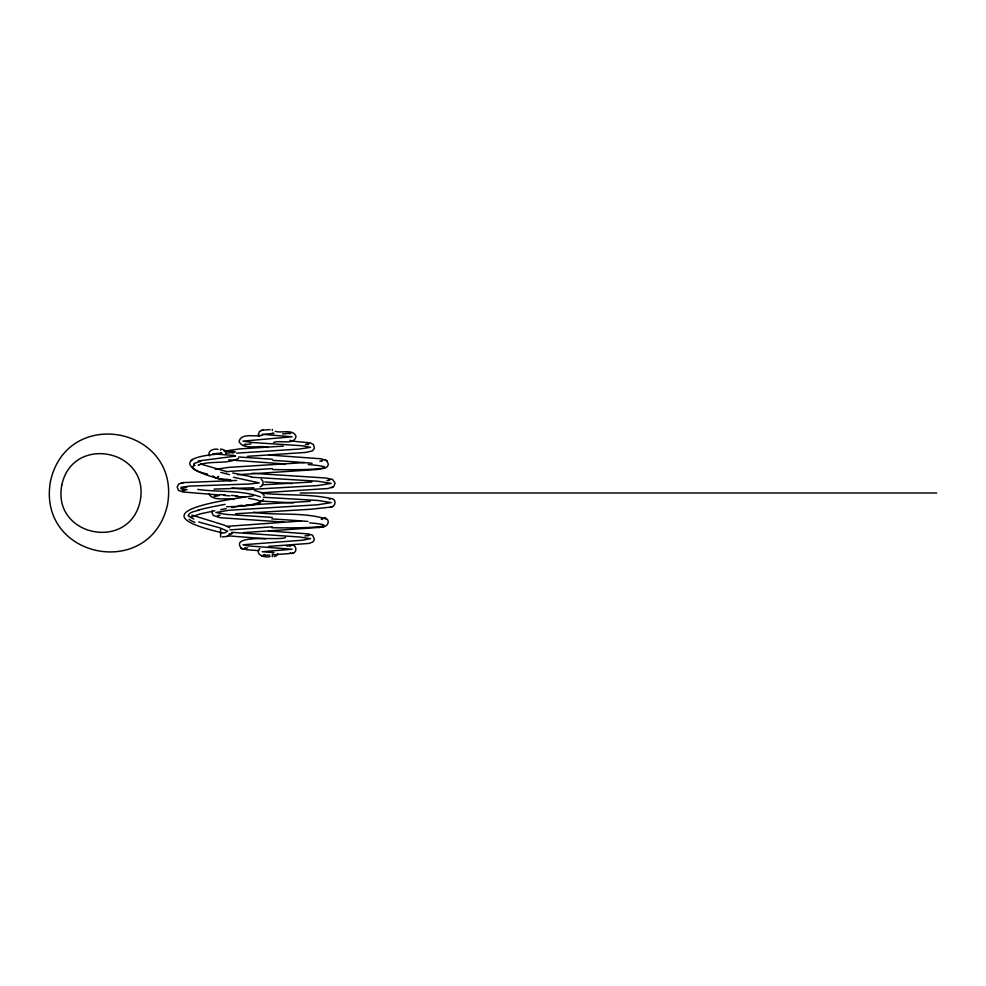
<?xml version="1.0" encoding="UTF-8"?>
<svg xmlns="http://www.w3.org/2000/svg" width="986" height="986" viewBox="0 0 986 986"><rect width="100%" height="100%" fill="white"/><g stroke="black" fill="none" stroke-linecap="round" stroke-linejoin="round"><path stroke-width="1.48" d="M258.418 434.69L259.454 431.449L262.806 430.069M209.513 455.914C206.801 450.738 214.147 448.273 218.066 449.345M260.107 486.924C263.496 486.16 264.285 480.934 261.179 479.295M225.991 453.486L224.931 450.368L221.751 449.061M292.928 553.183C297.538 552.185 296.527 544.753 291.77 544.938M181.017 487.306L190.138 486.061L249.951 483.978L259.256 482.918L233.509 477.236M277.805 553.614L276.548 555.66L274.207 556.609M192.06 516.183L192.011 515.111M212.397 510.551L212.039 512.782L213.309 515.481L220.001 517.687L283.919 522.087M215.047 454.373C161.494 459.624 205.889 478.161 231.069 480.749M231.217 533.562L227.507 536.261M263.521 499.421C255.152 506.644 242.038 504.635 231.907 507.667M215.959 495.182L214.098 496.426L219.36 495.514M238.501 458.428C226.262 464.702 210.844 460.215 198.235 465.182L198.889 464.911M192.369 459.34L190.68 461.177M307.509 444.785L308.889 443.934L305.389 444.464M264.914 554.576L262.905 555.562L269.498 555.019M289.416 433.803L291.006 433.113L282.649 433.914M232.795 452.944L234.237 452.266L225.831 453.301M328.449 480.601L329.731 479.825L326.921 480.638M261.228 492.827L328.116 488.501L333.835 486.468L335.067 482.906L332.492 479.393L325.861 478.013L252.046 473.268M259.86 548.475C253.932 554.465 265.678 558.52 270.263 556.363M218.633 515.234L217.265 516.035L220.198 515.185M245.563 444.082L244.195 444.846L250.962 443.848M321.818 460.93L322.471 460.474L319.883 461.226M307.903 535.829L309.296 535.078L304.945 535.977M289.65 546.096L291.043 545.455L286.569 546.059M245.428 547.97L244.479 548.327L247.757 547.883M218.374 476.571L217.709 476.99L218.769 476.472M331.838 506.792C335.228 506.101 336.312 500.876 333.243 499.076C310.356 493.493 285.903 495.822 262.498 493.234M191.272 517.083L200.047 513.916L214.862 510.773M331.469 487.787L332.122 487.466M332.553 487.244L333.219 486.924M225.054 451.046L239.45 448.926L283.302 446.116M322.262 518.882L322.977 518.599L321.177 519.154M215.318 469.311L228.937 467.364L304.551 462.594M182.854 490.708L182.127 490.966L184.739 490.436M329.336 499.286L330.063 499.039M235.691 513.743L310.528 509.281L330.939 507.087M330.224 507.322L332.565 506.557M236.677 480.453L183.642 482.585L178.811 483.892L177.147 486.837L178.392 490.338L182.903 491.977L218.51 494.935M322.471 526.968C326.193 527.165 330.039 522.876 327.488 519.474C304.366 511.524 277.571 515.851 253.316 512.264M273.196 554.798L292.398 553.331M292.053 553.429L293.298 553.072M198.235 461.004L235.075 456.161M253.106 495.859C219.237 500.9 135.748 512.547 221.665 532.662M199.123 510.07C195.561 511.524 189.287 511.524 188.104 515.912M222.158 536.939L226.706 536.458M226.558 536.495L227.667 536.224M227.47 526.314L300.927 521.027M229.726 533.931L229.011 534.079L232.339 533.599M261.438 430.315L262.461 430.118M220.679 509.663L226.151 508.665M243.505 532.613L319.784 527.387M319.094 527.498L323.211 526.844M181.153 482.955L181.868 482.844M182.965 482.684L183.642 482.585M229.972 529.889L272.309 526.783M262.72 430.081L270.078 429.637M225.93 471.628L272.309 468.596M236.529 453.166L299.337 449.024L310.553 447.348L302.801 445.808L252.243 442.504L242.938 441.136L292.102 436.786L262.19 434.321L273.985 433.384L272.309 433.322M237.564 474.722L317.406 469.509L325.503 467.968L327.525 466.415L328.375 464.283L326.896 460.844L321.276 458.81L268.87 455.014M311.872 482.006L262.251 484.829M239.425 505.535L242.408 505.35M273.59 442.443C279.605 439.731 294.025 445.684 296.046 436.527C293.532 428.528 281.121 433.483 275.23 431.313M247.511 456.333L305.98 452.401L312.377 450.873L314.361 448.544L313.671 444.846L310.528 442.887L290.241 440.927M310.257 501.332L246.401 505.103M268.451 546.417L309.086 543.409L312.993 541.943L314.398 539.28L312.574 535.225L308.347 533.919L268.968 530.998M285.509 537.395C282.169 541.191 227.791 533.167 241.718 548.635M262.695 435.134C255.99 437.501 241.25 432.213 239.031 441.555C243.986 451.009 259.836 444.403 268.13 447.533M246.488 489.672L317.923 485.543L331.197 483.374L317.566 481.205L251.442 477.212M253.883 487.762L214.036 489.105M220.593 532.982L222.195 532.958A6.545 1.146 0.3 0 0 224.931 532.76L227.63 531.207L219.73 527.806L198.679 521.976M272.309 552.678L273.985 552.616L262.165 551.741L292.102 549.214L248.558 545.936L242.975 544.777L302.801 540.192L310.553 538.652L299.337 536.976L231.661 532.341M300.163 493L936.7 493M220.593 453.018L221.899 453.079L212.89 453.806L233.867 455.483M263.25 497.252L317.923 500.457L331.197 502.626L317.566 504.795L228.407 510.304L215.909 512.51L225.93 514.372L272.309 517.404M293.557 502.909L260.846 501.085M223.637 450.738L235.371 451.724M292.213 483.584L264.79 481.969M237.416 495.81L231.537 495.453M285.077 463.987L228.666 459.87M265.653 538.763L228.69 535.891M258.763 550.632L247.289 549.806L241.003 548.315M233.731 499.557C226.176 497.277 213.37 501.862 208.736 493.776M272.309 459.217L238.649 456.999M197.779 489.389C218.263 492.384 241.274 489.759 260.378 496.919M230.749 479.874C225.042 478.555 217.203 480.515 212.803 475.831M225.116 494.997L219.841 494.528M223.945 495.366L229.898 495.847M231.858 488.033L245.945 489.352M235.481 496.328L245.391 497.277M290.562 440.372L290.044 440.163M251.134 476.682L232.684 472.984M254.499 490.473L261.721 492.581L264.162 495.564M261.45 555.697L262.165 555.845M290.562 552.801L290.303 552.665M226.817 471.628L200.441 463.962M324.345 517.588L325.06 517.896M325.553 518.131L326.292 518.439M242.236 548.857L242.926 549.165M325.343 459.809L325.972 460.215M326.243 460.413L326.896 460.844M193.367 515.764L192.825 515.395L224.278 525.144L229.701 527.756M194.908 465.602L193.922 464.505M258.936 436.379L258.394 434.247M272.309 429.366L272.309 430.512M272.309 554.502L272.309 556.634M220.593 449.049L220.593 450.208M220.593 529.014L220.593 536.939M272.875 460.376A50.594 1.097 3.6 0 1 312.143 463.26M308.236 464.542A53.232 3.352 1.2 0 1 321.153 468.449A53.232 3.352 1.2 0 1 272.617 469.558M271.828 518.907A53.232 0.924 3.6 0 1 307.977 521.446M309.666 522.851A50.594 3.254 1 0 1 319.735 526.61A50.594 3.254 1 0 1 271.853 527.72M233.066 455.52A15.135 1.072 -0.2 0 1 234.693 455.766M235.26 455.865A14.408 1.023 0.3 0 1 235.198 456.161M195.24 463.21A28.002 5.312 0.1 0 1 200.713 461.423M193.798 464.505A27.103 5.559 -0.1 0 1 194.439 463.149M207.652 474.093A32.452 6.224 5.6 0 1 194.328 465.515M229.516 474.66A33.647 1.393 14.6 0 1 220.864 472.405M187.081 489.759A39.687 2.145 0 0 1 186.662 487.491M248.719 498.398A38.824 4.918 0.3 0 1 258.517 503.526A38.824 4.918 0.3 0 1 226.632 506.705M197.878 510.181A36.938 3.069 -10.4 0 1 225.067 504.376M193.823 519.03A30.751 7.075 7 0 1 188.955 515.961M194.883 522.309A27.67 6.039 6.1 0 1 189.102 519.215M50.471 481.267C36.704 558.273 150.094 581.296 167.435 504.968C181.498 427.628 67.59 404.617 50.471 481.267M61.798 485.137C51.851 536.359 129.376 552.111 140.172 501.024C150.328 449.567 72.459 433.84 61.798 485.137M215.527 495.835L214.862 496.291L215.527 495.835"/></g></svg>
